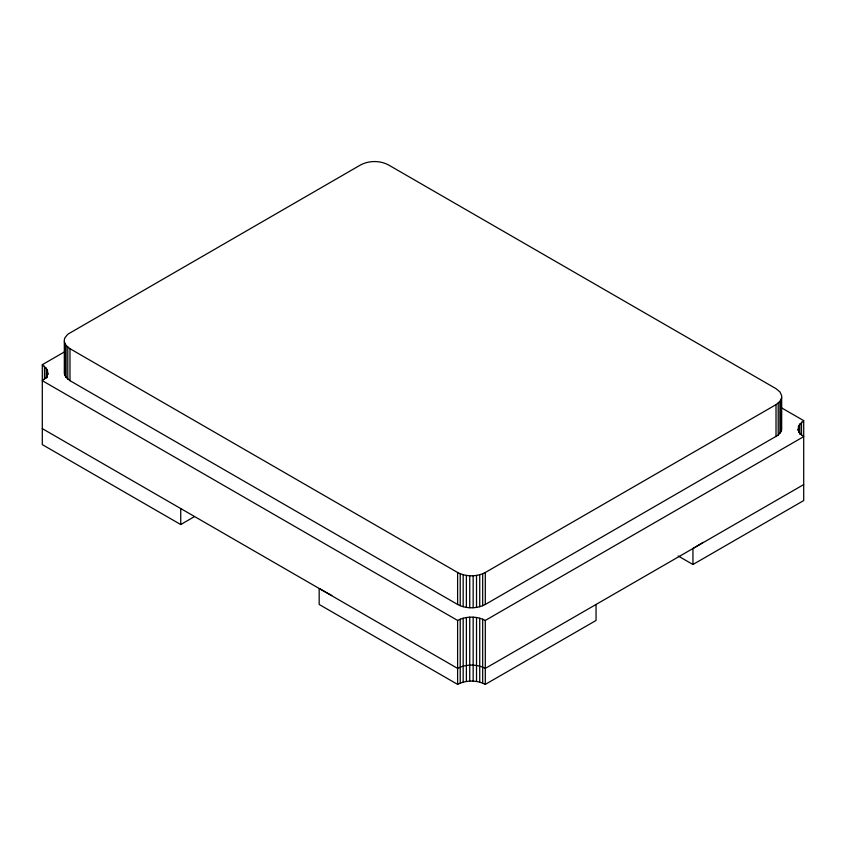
<?xml version="1.0" encoding="UTF-8"?>
<svg xmlns="http://www.w3.org/2000/svg" width="846" height="846" viewBox="0 0 846 846"><rect width="100%" height="100%" fill="white"/><g stroke="black" fill="none" stroke-linecap="round" stroke-linejoin="round"><path stroke-width="1.27" d="M47.958 373.668L46.202 377.464L42.3 380.679L457.612 620.446C466.083 616.025 476.827 616.025 485.297 620.446L803.7 436.621L799.798 433.406L798.042 429.62M64.328 341.699L66.083 345.485L69.985 348.7L457.612 572.499C466.083 576.93 476.827 576.93 485.297 572.499L776.015 404.652L779.917 401.438L781.672 397.641M781.08 431.555L781.672 429.62L781.672 395.674L779.917 391.878L776.015 388.663L388.388 164.875C379.917 160.444 369.173 160.444 360.703 164.875L67.796 334.223L64.92 337.787L64.328 339.722L64.328 373.668L66.083 377.464L69.985 380.679L457.612 604.467C466.083 608.898 476.827 608.898 485.297 604.467L778.204 435.108L781.08 431.555L781.08 399.587M780.816 407.423L803.7 420.642L798.635 425.707L798.042 430.233M703.132 542.381L692.948 548.515L692.948 564.504L678.175 555.97M194.453 516.62L180.737 524.541L42.3 444.615L42.3 364.689L65.121 351.513M803.7 484.578L485.297 668.403C476.827 663.973 466.083 663.973 457.612 668.403L42.3 428.626M331.791 595.521L319.175 588.478L319.175 604.467L457.612 684.393C466.083 679.962 476.827 679.962 485.297 684.393L596.049 620.456L596.049 604.467M692.948 564.504L803.7 500.568L803.7 420.642M42.3 364.689L47.365 369.755L47.958 374.292M801.511 422.143L801.511 435.108M799.798 423.857L799.798 434.22M798.635 425.707L798.635 432.19M779.917 401.438L779.917 433.406M778.204 403.14L778.204 435.108M776.015 404.652L776.015 436.621M485.297 572.499L485.297 604.467M485.297 620.446L485.297 684.393M482.685 573.757L482.685 605.736M482.685 619.187L482.685 683.124M479.724 574.751L479.724 606.719M479.724 618.204L479.724 682.14M476.52 575.417L476.52 607.396M476.52 617.527L476.52 681.464M473.157 575.766L473.157 607.735M473.157 617.178L473.157 681.125M469.742 575.766L469.742 607.735M469.742 617.189L469.742 681.125M466.389 575.417L466.389 607.396M466.389 617.527L466.389 681.464M463.174 574.751L463.174 606.719M463.174 618.204L463.174 682.14M460.224 573.757L460.224 605.736M460.224 619.187L460.224 683.124M457.612 572.499L457.612 604.467M457.612 620.446L457.612 684.393M180.737 508.552L180.737 524.541M69.985 348.7L69.985 380.679M67.796 347.198L67.796 379.167M66.083 345.485L66.083 377.464M64.92 343.635L64.92 375.603M47.365 369.755L47.365 377.538M46.202 367.904L46.202 378.278M44.489 366.202L44.489 379.156"/></g></svg>
